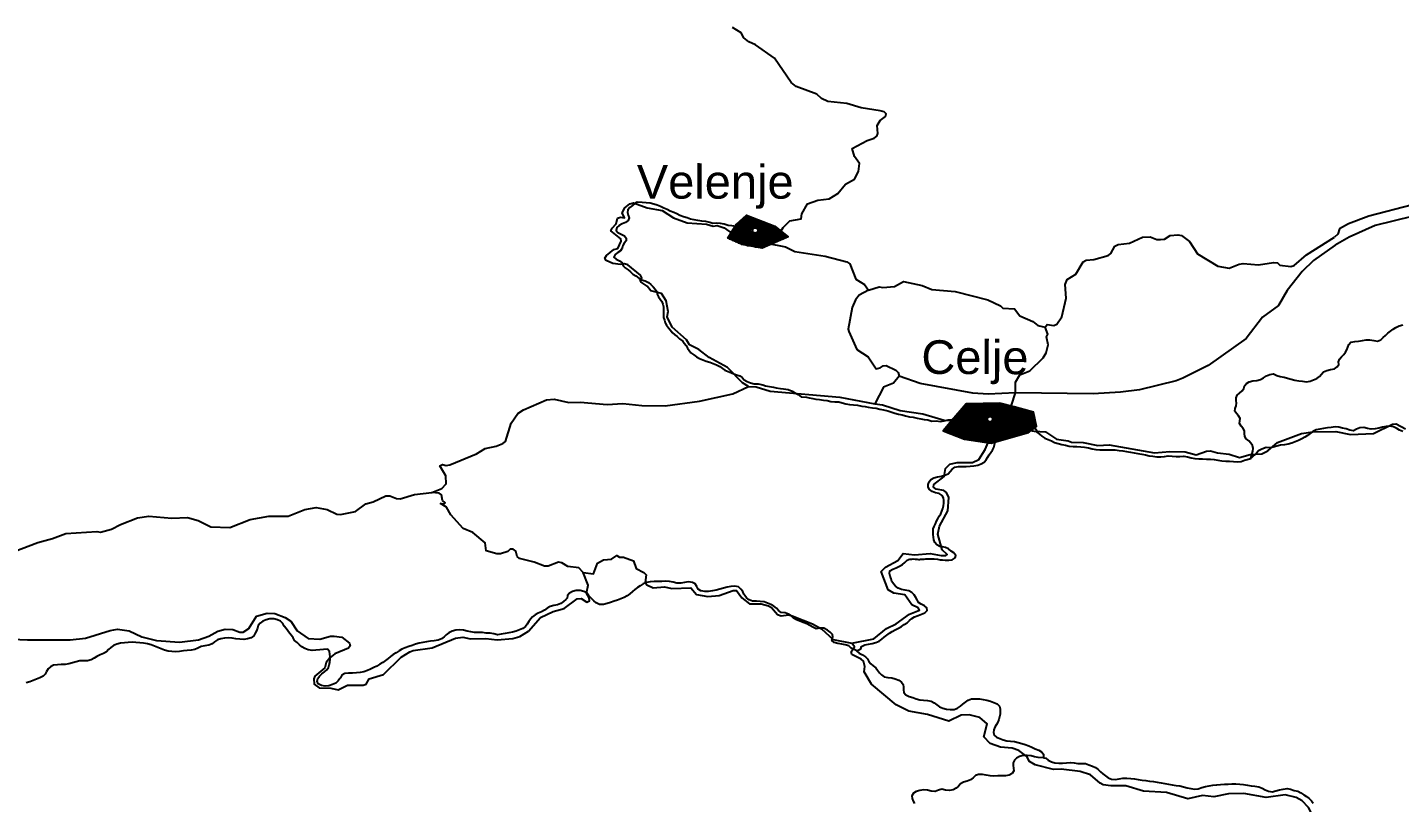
# Model space of a CAD drawing. Header units: metres. Extents: x 13.21 to 19.52, y 42.14 to 46.62.
# Drawn here: x 14.622 to 15.538, y 45.984 to 46.501 of the extents above; entities that cross this region are included whole.
import ezdxf

# ---------------------------------------------------------------- set-up
doc = ezdxf.new("R2010")
doc.units = ezdxf.units.M
doc.header["$MEASUREMENT"] = 0
for name, color, linetype in [('CESTE', 5, 'Continuous'), ('grad_ino', 252, 'Continuous'), ('naziv_ino', 252, 'Continuous'), ('PRUGE', 7, 'Continuous')]:
    doc.layers.add(name, color=color, linetype=linetype)
doc.styles.get("Standard").update_dxf_attribs({"font": 'arial.ttf'})

# ---------------------------------------------------------------- blocks, each defined once
blk = doc.blocks.new('*X63')
at = {"color": 0}
for p, q in [((15.09756, 46.37185), (15.1123, 46.37184)), ((15.09855, 46.37275), (15.10999, 46.37274)), ((15.09954, 46.37365), (15.10768, 46.37364)), ((15.10053, 46.37455), (15.10536, 46.37454)), ((15.10152, 46.37545), (15.10305, 46.37545)), ((15.09104, 46.36286), (15.12807, 46.36282)), ((15.09159, 46.36376), (15.12693, 46.36373)), ((15.09215, 46.36466), (15.10565, 46.36465)), ((15.0927, 46.36556), (15.10521, 46.36555)), ((15.09326, 46.36646), (15.10548, 46.36645)), ((15.09381, 46.36736), (15.10692, 46.36735)), ((15.09437, 46.36826), (15.12122, 46.36823)), ((15.09492, 46.36916), (15.11923, 46.36913)), ((15.09559, 46.37006), (15.11692, 46.37003)), ((15.09658, 46.37095), (15.11461, 46.37094)), ((15.1087, 46.36734), (15.12236, 46.36733)), ((15.10996, 46.36464), (15.12578, 46.36463)), ((15.11014, 46.36644), (15.1235, 46.36643)), ((15.1104, 46.36554), (15.12464, 46.36553)), ((15.08993, 46.36106), (15.12864, 46.36102)), ((15.09048, 46.36016), (15.12659, 46.36013)), ((15.09049, 46.36196), (15.12922, 46.36192)), ((15.09244, 46.35926), (15.12453, 46.35923)), ((15.09441, 46.35836), (15.12248, 46.35833)), ((15.09638, 46.35746), (15.12042, 46.35744)), ((15.09835, 46.35656), (15.11837, 46.35654)), ((15.10233, 46.35565), (15.11632, 46.35564)), ((15.10754, 46.35475), (15.11426, 46.35474))]:
    blk.add_line(p, q, dxfattribs=at)
blk = doc.blocks.new('*X64')
at = {"color": 0}
for p, q in [((15.24344, 46.24387), (15.29375, 46.24375)), ((15.2442, 46.24477), (15.29284, 46.24466)), ((15.24497, 46.24567), (15.28944, 46.24556)), ((15.24573, 46.24657), (15.28603, 46.24647)), ((15.2465, 46.24747), (15.28262, 46.24738)), ((15.24726, 46.24836), (15.27921, 46.24829)), ((15.24803, 46.24926), (15.2758, 46.2492)), ((15.25609, 46.25014), (15.27238, 46.25011)), ((15.23578, 46.23489), (15.29561, 46.23475)), ((15.23654, 46.23579), (15.29542, 46.23565)), ((15.23731, 46.23669), (15.29524, 46.23655)), ((15.23808, 46.23759), (15.29505, 46.23745)), ((15.23884, 46.23849), (15.26255, 46.23843)), ((15.23961, 46.23938), (15.26193, 46.23933)), ((15.24037, 46.24028), (15.26205, 46.24023)), ((15.24114, 46.24118), (15.26306, 46.24113)), ((15.2419, 46.24208), (15.29413, 46.24195)), ((15.24267, 46.24298), (15.29394, 46.24285)), ((15.26593, 46.24112), (15.29431, 46.24105)), ((15.26641, 46.23842), (15.29487, 46.23835)), ((15.26694, 46.24022), (15.2945, 46.24015)), ((15.26704, 46.23932), (15.29468, 46.23925)), ((15.23348, 46.2322), (15.29205, 46.23206)), ((15.23424, 46.2331), (15.29326, 46.23296)), ((15.23501, 46.234), (15.29447, 46.23386)), ((15.23509, 46.2313), (15.29083, 46.23117)), ((15.23739, 46.23039), (15.28873, 46.23027)), ((15.23969, 46.22949), (15.2856, 46.22938)), ((15.24199, 46.22858), (15.28247, 46.22849)), ((15.2443, 46.22768), (15.27933, 46.2276)), ((15.2466, 46.22677), (15.2762, 46.2267)), ((15.2511, 46.22586), (15.27307, 46.22581)), ((15.2569, 46.22495), (15.26994, 46.22492)), ((15.2627, 46.22404), (15.26681, 46.22403))]:
    blk.add_line(p, q, dxfattribs=at)

msp = doc.modelspace()

# ---------------------------------------------------------------- linework, layer by layer
at = {"layer": 'CESTE'}
for points in [[(15.1115, 46.35934), (15.12348, 46.36275), (15.12639, 46.36765), (15.13087, 46.37208), (15.13843, 46.3735), (15.13897, 46.37676), (15.14262, 46.38353), (15.14952, 46.38588), (15.15708, 46.3868), (15.16299, 46.39032), (15.16803, 46.39656), (15.17399, 46.39994), (15.17678, 46.40497), (15.17753, 46.41034), (15.17405, 46.4151), (15.1725, 46.42036), (15.18258, 46.42571), (15.18729, 46.42724), (15.18888, 46.42867), (15.18965, 46.43037), (15.18919, 46.43574), (15.19129, 46.43902), (15.19488, 46.44169), (15.19524, 46.44346), (15.19384, 46.44484), (15.1913, 46.44553), (15.17861, 46.44756), (15.16903, 46.45038), (15.15623, 46.45172), (15.15207, 46.45386), (15.1489, 46.4567), (15.13523, 46.46173), (15.13182, 46.46441), (15.12071, 46.48063), (15.10802, 46.48959), (15.10367, 46.49152), (15.10021, 46.49425), (15.09838, 46.49757), (15.09258, 46.50119)], [(15.6559, 46.49955), (15.6515, 46.49308), (15.65227, 46.4841), (15.65487, 46.4753), (15.65297, 46.46826), (15.64711, 46.46024), (15.6396, 46.4529), (15.63294, 46.44312), (15.63314, 46.43962), (15.62913, 46.43501), (15.62401, 46.43095), (15.61621, 46.43057), (15.60723, 46.42705), (15.60422, 46.42413), (15.59404, 46.40763), (15.58851, 46.40382), (15.57791, 46.39863), (15.56419, 46.39044), (15.54653, 46.38286), (15.51733, 46.37529), (15.50378, 46.36999), (15.49774, 46.36665), (15.49665, 46.36319), (15.49444, 46.36114)], [(15.66113, 46.46719), (15.65478, 46.45933), (15.6432, 46.44127), (15.63726, 46.4354), (15.61823, 46.41186), (15.60661, 46.40217), (15.5893, 46.39127), (15.57215, 46.38314), (15.54608, 46.37501), (15.52162, 46.36895), (15.50415, 46.36115), (15.49484, 46.35589)], [(15.10324, 46.26139), (15.09945, 46.26384), (15.08933, 46.27418), (15.07712, 46.28086), (15.07016, 46.28618), (15.06393, 46.28936), (15.06198, 46.29264), (15.0524, 46.30115), (15.04914, 46.30796), (15.04965, 46.31149), (15.04849, 46.31866), (15.04532, 46.32356), (15.03825, 46.32547), (15.03562, 46.32856), (15.03165, 46.33106), (15.03104, 46.33241), (15.03218, 46.33413), (15.0313, 46.33583), (15.02278, 46.34261), (15.02048, 46.34334), (15.01789, 46.34297), (15.01281, 46.34357), (15.00835, 46.34555), (15.00755, 46.34709), (15.0085, 46.34887), (15.01347, 46.35302), (15.01607, 46.35362), (15.01831, 46.35844), (15.01819, 46.36002), (15.01144, 46.36544), (15.01227, 46.36721), (15.01512, 46.37016), (15.01595, 46.37379), (15.01785, 46.37464), (15.02048, 46.37403), (15.01912, 46.37739), (15.02072, 46.38074), (15.02408, 46.3835), (15.02663, 46.38408), (15.03567, 46.38074), (15.04576, 46.37906), (15.05338, 46.37415), (15.06252, 46.37071), (15.07541, 46.36983), (15.07985, 46.36849), (15.08238, 46.36908), (15.08701, 46.36746), (15.09244, 46.3636), (15.0969, 46.36174), (15.10409, 46.3596), (15.1115, 46.35934)], [(15.30125, 46.30115), (15.30257, 46.30289), (15.30703, 46.30214), (15.3092, 46.3032), (15.31242, 46.3081), (15.3154, 46.32052), (15.31478, 46.32949), (15.31596, 46.33286), (15.3217, 46.33646), (15.32676, 46.34482), (15.32864, 46.34583), (15.33386, 46.34617), (15.34337, 46.34888), (15.34517, 46.35019), (15.3478, 46.3552), (15.34999, 46.35625), (15.35762, 46.35727), (15.36625, 46.36126), (15.37137, 46.36142), (15.37576, 46.35962), (15.3784, 46.35957), (15.38103, 46.35984), (15.38473, 46.36224), (15.38985, 46.3628), (15.39232, 46.36222), (15.39757, 46.35821), (15.40298, 46.35014), (15.41667, 46.34187), (15.4241, 46.3405), (15.43089, 46.34322), (15.43348, 46.34357), (15.44372, 46.34275), (15.45379, 46.34438), (15.45634, 46.34403), (15.45786, 46.34249), (15.46539, 46.34161), (15.4676, 46.3422), (15.47569, 46.34933), (15.49444, 46.36114)], [(15.1115, 46.35934), (15.11557, 46.35721), (15.12813, 46.35483), (15.13427, 46.35152), (15.15454, 46.34859), (15.16904, 46.34462), (15.17108, 46.34344), (15.17508, 46.33314), (15.18086, 46.32956), (15.18346, 46.3257)], [(15.49484, 46.35589), (15.48034, 46.34558), (15.47284, 46.33823), (15.46283, 46.32563), (15.45704, 46.31561), (15.44637, 46.30777), (15.43537, 46.2935), (15.41012, 46.27549), (15.39318, 46.26717), (15.38872, 46.26535), (15.36434, 46.25921), (15.35157, 46.25761), (15.33347, 46.25659), (15.28153, 46.25719)], [(15.18346, 46.3257), (15.17725, 46.32245), (15.17479, 46.31932), (15.17258, 46.31416), (15.16983, 46.29987), (15.17029, 46.29813), (15.17565, 46.28612), (15.18313, 46.28122), (15.18859, 46.2733), (15.19123, 46.27394), (15.19313, 46.27534), (15.1952, 46.27555), (15.20177, 46.27232), (15.20326, 46.27095), (15.20394, 46.26832)], [(15.18346, 46.3257), (15.19049, 46.32797), (15.19306, 46.32755), (15.20067, 46.32836), (15.20686, 46.33162), (15.21916, 46.32903), (15.22578, 46.32628), (15.2412, 46.32491), (15.263, 46.31929), (15.27157, 46.31534), (15.27309, 46.31385), (15.28078, 46.31343), (15.28439, 46.30869), (15.29316, 46.30478), (15.29642, 46.30213), (15.30125, 46.30115)], [(15.28153, 46.25719), (15.28154, 46.26429), (15.28442, 46.26933), (15.29109, 46.27191), (15.29989, 46.28071), (15.30194, 46.284), (15.30337, 46.2893), (15.30227, 46.29463), (15.30315, 46.29637), (15.30125, 46.30115)], [(15.20394, 46.26832), (15.20021, 46.26365), (15.19345, 46.26112), (15.18759, 46.24993)], [(15.28153, 46.25719), (15.2634, 46.25632), (15.2531, 46.25712), (15.21796, 46.26348), (15.20394, 46.26832)], [(14.89208, 46.19077), (14.89876, 46.19347), (14.90151, 46.19649), (14.90127, 46.20182), (14.8974, 46.20848), (14.89913, 46.20953), (14.90162, 46.20869), (14.90396, 46.20914), (14.92176, 46.21645), (14.92755, 46.22006), (14.93498, 46.22161), (14.93942, 46.22349), (14.94123, 46.22477), (14.94485, 46.23708), (14.94939, 46.24349), (14.95316, 46.24597), (14.96861, 46.25261), (14.97359, 46.25313), (14.98334, 46.25076), (14.99106, 46.25104), (15.00909, 46.24949), (15.01942, 46.25019), (15.0322, 46.24875), (15.04775, 46.24851), (15.07058, 46.2517), (15.09279, 46.25652), (15.10324, 46.26139)], [(15.10324, 46.26139), (15.10841, 46.26123), (15.11788, 46.25829), (15.1642, 46.25436), (15.18759, 46.24993)], [(15.26632, 46.23154), (15.2674, 46.23506), (15.27179, 46.23946), (15.27897, 46.24904), (15.28153, 46.25719)], [(15.18759, 46.24993), (15.19266, 46.24916), (15.20447, 46.24555), (15.21969, 46.24336), (15.23394, 46.23897), (15.24167, 46.23847), (15.25414, 46.23624), (15.26632, 46.23154)], [(15.49534, 46.23157), (15.50509, 46.22942), (15.52049, 46.23008), (15.53321, 46.23632), (15.53557, 46.23663), (15.54184, 46.23332)], [(15.17228, 46.09008), (15.18705, 46.09312), (15.19549, 46.09991), (15.2018, 46.10301), (15.21079, 46.10949), (15.21757, 46.1123), (15.21664, 46.11375), (15.21227, 46.11582), (15.20774, 46.12232), (15.20028, 46.12353), (15.19646, 46.12583), (15.19196, 46.13802), (15.19478, 46.14089), (15.20293, 46.14528), (15.20654, 46.14996), (15.21421, 46.1491), (15.2245, 46.15007), (15.23202, 46.14875), (15.23494, 46.14875), (15.236, 46.14944), (15.23261, 46.15238), (15.22976, 46.16296), (15.23092, 46.16828), (15.23631, 46.1784), (15.23711, 46.18734), (15.23543, 46.19075), (15.23368, 46.19208), (15.22866, 46.19302), (15.22687, 46.19426), (15.22711, 46.19609), (15.23385, 46.20152), (15.23485, 46.20681), (15.23766, 46.20973), (15.24256, 46.2108), (15.25294, 46.21079), (15.25707, 46.21285), (15.26136, 46.21943), (15.26632, 46.23154)], [(15.26632, 46.23154), (15.27368, 46.23329), (15.28142, 46.23379), (15.29399, 46.23159), (15.30159, 46.23125), (15.30897, 46.22625), (15.31665, 46.22528), (15.31888, 46.2243), (15.32661, 46.22413), (15.33654, 46.22204), (15.34414, 46.22245), (15.37433, 46.21718), (15.38451, 46.21811), (15.39481, 46.21785), (15.40202, 46.21593), (15.40897, 46.21835), (15.41158, 46.21849), (15.41637, 46.21722), (15.42404, 46.21644), (15.43101, 46.21408), (15.43811, 46.21614), (15.44585, 46.2165), (15.45002, 46.21864), (15.45646, 46.22419), (15.47241, 46.23018), (15.48002, 46.23123), (15.49534, 46.23157)], [(14.61324, 46.15135), (14.62911, 46.15742), (14.63875, 46.16001), (14.64785, 46.16346), (14.66836, 46.16478), (14.6709, 46.16429), (14.67813, 46.16616), (14.6843, 46.16941), (14.69558, 46.17378), (14.70315, 46.175), (14.71853, 46.17368), (14.72889, 46.17401), (14.73611, 46.17209), (14.74447, 46.1678), (14.75715, 46.16742), (14.77066, 46.17266), (14.78315, 46.17503), (14.7961, 46.17503), (14.80719, 46.1795), (14.81472, 46.18077), (14.82226, 46.1794), (14.82852, 46.17635), (14.83115, 46.17612), (14.84109, 46.17807), (14.84799, 46.18322), (14.85288, 46.18447), (14.86128, 46.18857), (14.86392, 46.18851), (14.86845, 46.18672), (14.87095, 46.1866), (14.88045, 46.18931), (14.89208, 46.19077)], [(14.99303, 46.13744), (14.99016, 46.14038), (14.98282, 46.14133), (14.97887, 46.14384), (14.97649, 46.14421), (14.96966, 46.14165), (14.96715, 46.1416), (14.96041, 46.14433), (14.95058, 46.14669), (14.94899, 46.14798), (14.94811, 46.15161), (14.94632, 46.15302), (14.94425, 46.15295), (14.94262, 46.15134), (14.93793, 46.14986), (14.93533, 46.14973), (14.92818, 46.1518), (14.92764, 46.15718), (14.91945, 46.1641), (14.91298, 46.16669), (14.90473, 46.17586), (14.90171, 46.18084), (14.89775, 46.18329), (14.90022, 46.18316), (14.90097, 46.1838), (14.89923, 46.1855), (14.89852, 46.18915), (14.89691, 46.19032), (14.89208, 46.19077)], [(14.99303, 46.13744), (15, 46.1365), (15.0026, 46.14364), (15.00666, 46.14577), (15.01188, 46.14634), (15.01544, 46.14875), (15.01729, 46.14754), (15.01983, 46.14765), (15.02661, 46.14515), (15.02829, 46.13992), (15.03348, 46.13742)], [(14.58606, 46.09394), (14.62218, 46.09228), (14.65061, 46.0923), (14.66077, 46.09359), (14.67729, 46.09871), (14.68234, 46.09945), (14.68993, 46.09842), (14.6985, 46.09445), (14.70816, 46.09189), (14.72358, 46.09074), (14.73624, 46.09232), (14.74316, 46.09479), (14.74921, 46.09809), (14.75406, 46.09941), (14.75918, 46.09928), (14.7638, 46.09748), (14.76618, 46.0974), (14.76986, 46.10001), (14.77505, 46.10822), (14.78217, 46.11027), (14.78729, 46.11005), (14.79404, 46.10739), (14.79781, 46.10491), (14.80221, 46.09845), (14.8095, 46.09332), (14.81717, 46.09278), (14.82428, 46.09494), (14.82682, 46.0949), (14.83192, 46.09416), (14.83709, 46.09015), (14.83745, 46.0883), (14.83632, 46.0868), (14.82737, 46.0831), (14.82403, 46.08034), (14.82156, 46.07719), (14.82064, 46.0737), (14.81398, 46.06816), (14.81317, 46.06645), (14.81356, 46.06287), (14.81692, 46.06025), (14.82452, 46.06011), (14.8295, 46.0591), (14.83576, 46.06218), (14.84617, 46.06219), (14.84808, 46.0629), (14.85029, 46.06625), (14.85967, 46.06919), (14.87159, 46.08086), (14.87734, 46.08447), (14.87962, 46.08535), (14.89222, 46.08712), (14.90777, 46.09359), (14.9128, 46.09409), (14.91772, 46.09315), (14.92808, 46.09337), (14.93569, 46.09233), (14.94596, 46.09326), (14.95076, 46.09457), (14.95646, 46.0982), (14.96456, 46.10733), (14.97303, 46.1114), (14.9803, 46.11331), (14.98905, 46.11985), (14.99158, 46.12006), (14.99543, 46.11762), (14.99714, 46.11841), (14.99711, 46.12036), (14.99525, 46.12352), (14.99644, 46.12881), (14.99303, 46.13744)], [(15.03348, 46.13742), (15.035, 46.13589), (15.03449, 46.13067), (15.03545, 46.12901), (15.03969, 46.12702), (15.04734, 46.12783), (15.0521, 46.12657), (15.06496, 46.12712), (15.06869, 46.12271), (15.0761, 46.12133), (15.08381, 46.12198), (15.09304, 46.12533), (15.09531, 46.12522), (15.09886, 46.12032), (15.10393, 46.11632), (15.11175, 46.11638), (15.11659, 46.11502), (15.11862, 46.11396), (15.12277, 46.10939), (15.12508, 46.10851), (15.13008, 46.10908), (15.13259, 46.10852), (15.14601, 46.10316), (15.15205, 46.09975), (15.15987, 46.09263), (15.17228, 46.09008)], [(15.34517, 45.99503), (15.34011, 45.9956), (15.33796, 45.99662), (15.33161, 46.00233), (15.32463, 46.00449), (15.31199, 46.00612), (15.30692, 46.00589), (15.29476, 46.00884), (15.29084, 46.01113), (15.28913, 46.01453), (15.28385, 46.01846), (15.2792, 46.01999), (15.27155, 46.02075), (15.26468, 46.02323), (15.26029, 46.02764), (15.26272, 46.03632), (15.2578, 46.04049), (15.25055, 46.04237), (15.24536, 46.04206), (15.23694, 46.03817), (15.22274, 46.04252), (15.21035, 46.04488), (15.20195, 46.04902), (15.18547, 46.06278), (15.18045, 46.07105), (15.18108, 46.07458), (15.17998, 46.07807), (15.17857, 46.07957), (15.1722, 46.08261), (15.17191, 46.08443), (15.17401, 46.08764), (15.17228, 46.09008)], [(15.4672, 45.91449), (15.47532, 45.92572), (15.47723, 45.93093), (15.48308, 45.93684), (15.48294, 45.9421), (15.48549, 45.95089), (15.48344, 45.96159), (15.48409, 45.96691), (15.47716, 45.98044), (15.47295, 45.98498), (15.46875, 45.98707), (15.46144, 45.98887), (15.44891, 45.98714), (15.43398, 45.98975), (15.42376, 45.98955), (15.4139, 45.98751), (15.40627, 45.98841), (15.3965, 45.98617), (15.38238, 45.99048), (15.36695, 45.99142), (15.3551, 45.99484), (15.34517, 45.99503)]]:
    msp.add_lwpolyline(points, dxfattribs=at)
at = {"layer": 'grad_ino'}
for points in [[(15.12654, 46.36403), (15.12975, 46.36151), (15.11236, 46.35391), (15.0991, 46.35621), (15.08962, 46.36055), (15.09242, 46.3651), (15.09534, 46.36983), (15.10198, 46.37587), (15.1209, 46.36848)], [(15.23773, 46.23719), (15.2333, 46.232), (15.24745, 46.22644), (15.26537, 46.22362), (15.29019, 46.23069), (15.29562, 46.2347), (15.29361, 46.24445), (15.28061, 46.24792), (15.27098, 46.25048), (15.24864, 46.24998)]]:
    msp.add_lwpolyline(points, close=True, dxfattribs=at)
for centre in [(15.10781, 46.36565), (15.26449, 46.23963)]:
    msp.add_circle(centre, 0.0018, dxfattribs=at)
at = {"layer": 'PRUGE'}
for points in [[(15.10173, 46.3657), (15.09952, 46.36666), (15.09723, 46.36751), (15.09483, 46.3682), (15.09232, 46.36867), (15.08977, 46.36903), (15.08721, 46.36987), (15.08469, 46.37034), (15.08232, 46.37062), (15.08232, 46.37062), (15.07965, 46.37033), (15.07759, 46.37108), (15.07478, 46.37166), (15.07217, 46.37182), (15.06964, 46.37227), (15.06713, 46.37273), (15.06465, 46.37327), (15.06231, 46.37407), (15.05996, 46.37484), (15.0576, 46.37558), (15.05554, 46.37669), (15.05341, 46.37771), (15.05114, 46.3786), (15.04896, 46.37957), (15.04681, 46.3806), (15.04469, 46.38164), (15.04243, 46.38253), (15.04007, 46.38331), (15.03762, 46.3839), (15.03504, 46.38416), (15.03243, 46.38435), (15.02902, 46.38466), (15.02902, 46.38466), (15.0286, 46.38425), (15.02748, 46.38361), (15.02584, 46.38238), (15.02425, 46.38104), (15.02285, 46.37943), (15.02266, 46.37764), (15.02301, 46.37584), (15.0237, 46.37405), (15.02309, 46.37241), (15.02133, 46.37102), (15.01907, 46.37011), (15.01697, 46.36901), (15.01543, 46.36759), (15.015, 46.36574), (15.01617, 46.36428), (15.0183, 46.36311), (15.02051, 46.36208), (15.02179, 46.36056), (15.0218, 46.35878), (15.02032, 46.35726), (15.01957, 46.35556), (15.01909, 46.35379), (15.01794, 46.35217), (15.01619, 46.35084), (15.01444, 46.34951), (15.0135, 46.34776), (15.01504, 46.34652), (15.01716, 46.34534), (15.01906, 46.34399), (15.01978, 46.34209), (15.02113, 46.34074), (15.02301, 46.33948), (15.0245, 46.33795), (15.02612, 46.33651), (15.02826, 46.33535), (15.03014, 46.33383), (15.03201, 46.33276), (15.0344, 46.33206), (15.0366, 46.33091), (15.03812, 46.32951), (15.03979, 46.32812), (15.04111, 46.32657), (15.04216, 46.32493), (15.04245, 46.32303), (15.04328, 46.32129), (15.04448, 46.31983), (15.0455, 46.31822), (15.04613, 46.31648), (15.04656, 46.31473), (15.04661, 46.31284), (15.04666, 46.31095), (15.04651, 46.30934), (15.04656, 46.30758), (15.04719, 46.30584), (15.04781, 46.30409), (15.04864, 46.30235), (15.04985, 46.30062), (15.05126, 46.29901), (15.05247, 46.29754), (15.05407, 46.29595), (15.05565, 46.29489), (15.05724, 46.29342), (15.05942, 46.29184), (15.06044, 46.29036), (15.06183, 46.28885), (15.06265, 46.28714), (15.06365, 46.28548), (15.06495, 46.28392), (15.06675, 46.28263), (15.06866, 46.2814), (15.07066, 46.28024), (15.07286, 46.27929), (15.07515, 46.27844), (15.07749, 46.27765), (15.07985, 46.27691), (15.08208, 46.27599), (15.0842, 46.27495), (15.08597, 46.27342), (15.08755, 46.27249), (15.08971, 46.27158), (15.09207, 46.27053), (15.09457, 46.26957), (15.09757, 46.26857), (15.09915, 46.26751), (15.10049, 46.26605), (15.10237, 46.26483), (15.10464, 46.26394), (15.1071, 46.26338), (15.10979, 46.26323), (15.1129, 46.26254), (15.11478, 46.26185), (15.11726, 46.2616), (15.11996, 46.26105), (15.12183, 46.26051), (15.12473, 46.26011), (15.1268, 46.25985), (15.12971, 46.25959), (15.13242, 46.25847), (15.13424, 46.25737), (15.1364, 46.25609), (15.1385, 46.25469), (15.14202, 46.2543), (15.14388, 46.25388), (15.14617, 46.25349), (15.14824, 46.25308), (15.15073, 46.25282), (15.15342, 46.25242), (15.15591, 46.25216), (15.1584, 46.25147), (15.16088, 46.25136), (15.16357, 46.25124), (15.16586, 46.25055), (15.16835, 46.25001), (15.17084, 46.24947), (15.17333, 46.24921), (15.17601, 46.24895), (15.17892, 46.24841), (15.1812, 46.24814), (15.18327, 46.24775), (15.18617, 46.24734), (15.18845, 46.24694), (15.19094, 46.2464), (15.19344, 46.24585), (15.19634, 46.24516), (15.19905, 46.24434), (15.20092, 46.24364), (15.20341, 46.2431), (15.2059, 46.24256), (15.20818, 46.242), (15.21089, 46.24131), (15.21316, 46.24105), (15.21586, 46.24036), (15.21835, 46.23982), (15.22063, 46.23956), (15.22312, 46.23915), (15.22561, 46.23846), (15.2285, 46.23849), (15.23139, 46.23824), (15.23387, 46.23856), (15.23654, 46.23927), (15.23914, 46.23943), (15.24127, 46.23978), (15.24127, 46.23978), (15.24375, 46.23966), (15.24644, 46.23926), (15.24913, 46.23886), (15.25162, 46.23874), (15.25458, 46.23856), (15.25717, 46.23845), (15.25975, 46.23826), (15.26236, 46.23826), (15.265, 46.23787), (15.26689, 46.23682), (15.26981, 46.23447)], [(15.43863, 46.21351), (15.43941, 46.21668), (15.43996, 46.21843), (15.4401, 46.22022), (15.43967, 46.22201), (15.43867, 46.22365), (15.43721, 46.22516), (15.43557, 46.22659), (15.43462, 46.22821), (15.43445, 46.23003), (15.4344, 46.23185), (15.4335, 46.23349), (15.43213, 46.23504), (15.43113, 46.23672), (15.43127, 46.23849), (15.43149, 46.24024), (15.43034, 46.24188), (15.42896, 46.24343), (15.42794, 46.24504), (15.42821, 46.24686), (15.42872, 46.24862), (15.429, 46.2504), (15.42886, 46.2522), (15.4288, 46.25403), (15.42953, 46.25569), (15.43113, 46.25715), (15.43282, 46.25854), (15.43395, 46.26011), (15.43444, 46.26189), (15.43569, 46.2635), (15.43758, 46.26468), (15.44003, 46.26536), (15.44262, 46.26561), (15.44501, 46.26621), (15.44711, 46.2673), (15.44903, 46.26853), (15.45124, 46.26949), (15.45376, 46.26987), (15.45376, 46.26987), (15.4559, 46.26889), (15.45823, 46.2681), (15.46078, 46.26769), (15.46316, 46.26698), (15.46558, 46.2663), (15.46804, 46.26575), (15.47058, 46.26539), (15.47312, 46.26495), (15.47563, 46.26454), (15.47812, 46.26504), (15.48045, 46.26586), (15.48258, 46.2669), (15.48439, 46.2682), (15.48584, 46.2697), (15.48717, 46.27122), (15.48938, 46.27216), (15.49184, 46.27282), (15.49434, 46.27338), (15.49625, 46.27453), (15.49727, 46.27621), (15.49706, 46.27803), (15.49772, 46.27973), (15.49903, 46.2813), (15.50055, 46.28277), (15.50173, 46.28436), (15.50263, 46.28606), (15.50323, 46.28781), (15.50402, 46.28958), (15.50538, 46.29101), (15.50792, 46.29149), (15.51051, 46.2918), (15.51306, 46.29213), (15.51552, 46.29276), (15.51552, 46.29276), (15.51804, 46.29271), (15.52062, 46.29226), (15.52321, 46.29183), (15.52532, 46.29266), (15.52701, 46.29411), (15.52839, 46.29565), (15.53003, 46.29703), (15.53177, 46.29837), (15.53353, 46.2997), (15.53545, 46.30092), (15.53759, 46.30192), (15.53997, 46.30265)], [(15.17572, 46.08501), (15.1782, 46.08629), (15.17872, 46.08801), (15.18088, 46.08898), (15.18339, 46.08949), (15.18586, 46.09), (15.18834, 46.09056), (15.19061, 46.0914), (15.19231, 46.09273), (15.19384, 46.09418), (15.19572, 46.09542), (15.19741, 46.09679), (15.19918, 46.09806), (15.20133, 46.09908), (15.20338, 46.10017), (15.20535, 46.10133), (15.20726, 46.10255), (15.20915, 46.10379), (15.21075, 46.10519), (15.21224, 46.10665), (15.21421, 46.10781), (15.21647, 46.1087), (15.21879, 46.10949), (15.221, 46.11047), (15.22248, 46.1119), (15.22241, 46.11366), (15.22078, 46.11507), (15.21868, 46.11615), (15.21687, 46.11741), (15.2158, 46.11905), (15.21492, 46.12075), (15.21381, 46.12238), (15.2124, 46.12389), (15.21041, 46.125), (15.20796, 46.12558), (15.20542, 46.12601), (15.20321, 46.12688), (15.20148, 46.12824), (15.20005, 46.12974), (15.19911, 46.1314), (15.19853, 46.13317), (15.19799, 46.13493), (15.19741, 46.13671), (15.19769, 46.13837), (15.19967, 46.13958), (15.20187, 46.14054), (15.20403, 46.14152), (15.20602, 46.14267), (15.20777, 46.144), (15.20923, 46.14551), (15.20986, 46.14589), (15.21022, 46.14602), (15.21094, 46.14617), (15.21124, 46.14624), (15.21235, 46.14632), (15.21316, 46.1464), (15.21316, 46.1464), (15.21449, 46.14628), (15.2149, 46.14628), (15.21581, 46.14615), (15.21673, 46.14609), (15.21744, 46.14609), (15.21805, 46.14617), (15.21805, 46.14617), (15.21886, 46.14619), (15.22058, 46.14634), (15.22169, 46.14649), (15.22169, 46.14649), (15.22281, 46.14651), (15.22434, 46.14645), (15.22566, 46.14646), (15.22719, 46.14641), (15.22943, 46.14622), (15.23136, 46.14589), (15.23289, 46.14576), (15.23452, 46.14564), (15.23676, 46.14552), (15.23694, 46.14557), (15.2393, 46.1458), (15.2412, 46.14703), (15.2416, 46.14878), (15.24047, 46.15037), (15.23861, 46.15164), (15.23692, 46.15304), (15.23484, 46.15393), (15.23278, 46.1544), (15.23096, 46.15473), (15.229, 46.15585), (15.22779, 46.15746), (15.22713, 46.15919), (15.22685, 46.16098), (15.22669, 46.16278), (15.22653, 46.16457), (15.22657, 46.16638), (15.2272, 46.16811), (15.22814, 46.16978), (15.22882, 46.17152), (15.22961, 46.17323), (15.23062, 46.17489), (15.23161, 46.17655), (15.23239, 46.17827), (15.23296, 46.18002), (15.23348, 46.18179), (15.23376, 46.18357), (15.23376, 46.18537), (15.23351, 46.18717), (15.23257, 46.18884), (15.23064, 46.18999), (15.22809, 46.19046), (15.22589, 46.1913), (15.22423, 46.19268), (15.22332, 46.19437), (15.22323, 46.19615), (15.22394, 46.19788), (15.22509, 46.19949), (15.22708, 46.20062), (15.22956, 46.20117), (15.23207, 46.20164), (15.23448, 46.20229), (15.2367, 46.20322), (15.23801, 46.20475), (15.23919, 46.20635), (15.24105, 46.20759), (15.24346, 46.20811), (15.24346, 46.20811), (15.24606, 46.20806), (15.24864, 46.20819), (15.25123, 46.20825), (15.2538, 46.20848), (15.2563, 46.20896), (15.2586, 46.2098), (15.26054, 46.21099), (15.26187, 46.21253), (15.26292, 46.21417), (15.26389, 46.21584), (15.26512, 46.21743), (15.26618, 46.21907), (15.26698, 46.22078), (15.26752, 46.22254), (15.26786, 46.22432), (15.26812, 46.22608), (15.26838, 46.22785), (15.26918, 46.22952), (15.26957, 46.23129), (15.26981, 46.23447)], [(15.26981, 46.23447), (15.27022, 46.23458), (15.27253, 46.23528), (15.27513, 46.23557), (15.27768, 46.23593), (15.28025, 46.23613), (15.28025, 46.23613), (15.28284, 46.23615), (15.28544, 46.23598), (15.28792, 46.23549), (15.29033, 46.23481), (15.29289, 46.23433), (15.29479, 46.23323), (15.29575, 46.23174), (15.29574, 46.23095), (15.29748, 46.22961), (15.29921, 46.22827), (15.30107, 46.22702), (15.30338, 46.22619), (15.3055, 46.22517), (15.30757, 46.2241), (15.30998, 46.22342), (15.31246, 46.22289), (15.31496, 46.22239), (15.3174, 46.22177), (15.31994, 46.22149), (15.32254, 46.22144), (15.32513, 46.22132), (15.32768, 46.22099), (15.33018, 46.2205), (15.33267, 46.22), (15.33518, 46.21952), (15.33771, 46.21915), (15.3403, 46.21915), (15.3429, 46.21923), (15.3429, 46.21923), (15.34549, 46.21928), (15.34808, 46.21914), (15.35064, 46.21885), (15.35318, 46.21846), (15.35569, 46.21803), (15.35823, 46.21765), (15.36076, 46.21725), (15.36326, 46.21675), (15.36576, 46.21628), (15.36826, 46.21583), (15.37076, 46.21531), (15.37328, 46.21489), (15.37584, 46.21461), (15.37844, 46.2145), (15.38097, 46.21486), (15.38347, 46.21527), (15.38347, 46.21527), (15.38605, 46.21507), (15.38865, 46.21488), (15.39124, 46.21479), (15.39384, 46.21497), (15.39384, 46.21497), (15.39632, 46.21457), (15.39875, 46.2139), (15.40124, 46.21339), (15.4038, 46.21318), (15.4064, 46.21312), (15.40899, 46.21301), (15.41158, 46.21293), (15.41416, 46.21274), (15.41667, 46.21227), (15.41921, 46.21191), (15.42179, 46.21171), (15.42439, 46.21174), (15.42695, 46.21146), (15.4295, 46.21121), (15.43212, 46.21143), (15.43436, 46.21227), (15.43863, 46.21351)], [(15.54007, 46.23142), (15.5378, 46.23224), (15.53599, 46.23354), (15.5339, 46.23456), (15.53141, 46.2351), (15.53141, 46.2351), (15.52888, 46.23477), (15.52637, 46.23428), (15.52396, 46.23362), (15.52147, 46.23313), (15.51886, 46.23301), (15.51636, 46.23344), (15.51393, 46.23405), (15.51393, 46.23405), (15.51131, 46.23387), (15.5091, 46.23292), (15.50714, 46.23182), (15.50474, 46.23246), (15.50228, 46.23313), (15.49982, 46.23372), (15.49739, 46.23441), (15.49486, 46.23448), (15.49486, 46.23448), (15.49228, 46.23414), (15.48972, 46.23382), (15.48717, 46.23349), (15.48464, 46.23309), (15.48214, 46.23255), (15.48006, 46.23153), (15.47826, 46.2302), (15.47646, 46.2289), (15.47455, 46.2277), (15.47252, 46.22658), (15.47039, 46.22555), (15.4682, 46.2246), (15.46591, 46.22374), (15.46352, 46.22303), (15.46101, 46.22258), (15.45847, 46.22224), (15.45602, 46.22164), (15.45354, 46.2211), (15.45105, 46.2206), (15.44885, 46.22076), (15.44885, 46.22076), (15.44588, 46.21961), (15.44374, 46.21865), (15.44229, 46.21689), (15.43863, 46.21351)], [(15.17572, 46.08501), (15.17182, 46.08693), (15.1702, 46.08832), (15.16793, 46.08906), (15.16554, 46.08954), (15.16292, 46.08989), (15.16052, 46.09058), (15.15905, 46.092), (15.15957, 46.09431), (15.15939, 46.09604), (15.15791, 46.09756), (15.15604, 46.09882), (15.15354, 46.10027), (15.15133, 46.10026), (15.15133, 46.10026), (15.14847, 46.09983), (15.14632, 46.10089), (15.1443, 46.10206), (15.14217, 46.10309), (15.13993, 46.10398), (15.13757, 46.10474), (15.13536, 46.10568), (15.13345, 46.10687), (15.13192, 46.10834), (15.13002, 46.10959), (15.12773, 46.11037), (15.12514, 46.11063), (15.12347, 46.11193), (15.12196, 46.11344), (15.12024, 46.11478), (15.11826, 46.11595), (15.11609, 46.11693), (15.11377, 46.11773), (15.11123, 46.11808), (15.10862, 46.11814), (15.10603, 46.11816), (15.10374, 46.11899), (15.10202, 46.12032), (15.10088, 46.12196), (15.10024, 46.12285), (15.09946, 46.12468), (15.09819, 46.12628), (15.09659, 46.12766), (15.09409, 46.12819), (15.09409, 46.12819), (15.09153, 46.12806), (15.08907, 46.12744), (15.08663, 46.12682), (15.08421, 46.12618), (15.08177, 46.12558), (15.07927, 46.1251), (15.07672, 46.12476), (15.07414, 46.12465), (15.07154, 46.12506), (15.06986, 46.12628), (15.06884, 46.128), (15.06782, 46.12972), (15.06586, 46.13075), (15.06325, 46.13106), (15.06325, 46.13106), (15.06071, 46.13067), (15.05814, 46.1303), (15.05559, 46.13025), (15.05317, 46.13091), (15.05067, 46.13142), (15.04811, 46.13162), (15.04811, 46.13162), (15.04554, 46.13135), (15.04296, 46.13127), (15.04036, 46.13128), (15.04036, 46.13128), (15.03776, 46.13121), (15.03535, 46.13062), (15.03313, 46.12967), (15.0311, 46.12854), (15.02921, 46.12732), (15.02745, 46.126), (15.02583, 46.1246), (15.0242, 46.12319), (15.02245, 46.12187), (15.02043, 46.12074), (15.01824, 46.11979), (15.01594, 46.11896), (15.0136, 46.11819), (15.01129, 46.11737), (15.00895, 46.1166), (15.00649, 46.11593), (15.00397, 46.11607), (15.00175, 46.117), (15.00013, 46.11843), (14.99865, 46.11992), (14.99717, 46.12139), (14.99676, 46.12173), (14.99548, 46.12366), (14.99337, 46.12471), (14.99094, 46.12532), (14.98831, 46.12536), (14.98831, 46.12536), (14.98594, 46.12469), (14.98398, 46.12351), (14.98249, 46.12202), (14.98222, 46.12029), (14.98142, 46.11936), (14.97998, 46.11787), (14.97819, 46.11655), (14.97587, 46.11584), (14.97335, 46.11533), (14.97094, 46.11466), (14.96896, 46.11353), (14.9671, 46.11227), (14.96516, 46.11108), (14.96297, 46.11011), (14.96088, 46.10906), (14.95916, 46.10771), (14.95787, 46.10615), (14.95678, 46.10452), (14.95572, 46.10288), (14.95449, 46.10126), (14.95283, 46.09994), (14.95052, 46.09908), (14.94825, 46.09821), (14.94589, 46.09748), (14.9434, 46.09698), (14.9409, 46.09653), (14.93836, 46.09613), (14.93581, 46.09582), (14.93335, 46.0963), (14.93086, 46.09679), (14.92827, 46.09692), (14.92572, 46.09724), (14.92315, 46.09739), (14.92315, 46.09739), (14.92056, 46.0973), (14.91803, 46.09767), (14.91555, 46.0982), (14.91309, 46.09876), (14.91051, 46.09907), (14.91051, 46.09907), (14.90799, 46.09888), (14.90563, 46.09809), (14.90345, 46.0971), (14.90166, 46.09583), (14.90028, 46.09429), (14.89844, 46.093), (14.89622, 46.09214), (14.89365, 46.0918), (14.89108, 46.09152), (14.88856, 46.09115), (14.8861, 46.0906), (14.88357, 46.09017), (14.88116, 46.08955), (14.87891, 46.08866), (14.87655, 46.0879), (14.87424, 46.0871), (14.87201, 46.08619), (14.87011, 46.08497), (14.86821, 46.08375), (14.86622, 46.0826), (14.86447, 46.08128), (14.86278, 46.07992), (14.86106, 46.07857), (14.85921, 46.07731), (14.85731, 46.07609), (14.85539, 46.07489), (14.85332, 46.07381), (14.85117, 46.0728), (14.84898, 46.07185), (14.84667, 46.07103), (14.84422, 46.07051), (14.84163, 46.07034), (14.83904, 46.07023), (14.83644, 46.07014), (14.83387, 46.06991), (14.8319, 46.06879), (14.83101, 46.06698), (14.83061, 46.06657), (14.8295, 46.06494), (14.82787, 46.06352), (14.8258, 46.06247), (14.82338, 46.06175), (14.82083, 46.0615), (14.8183, 46.06193), (14.81625, 46.06312), (14.81546, 46.06474), (14.81587, 46.06658), (14.81702, 46.06819), (14.81858, 46.06963), (14.82033, 46.07096), (14.82199, 46.07235), (14.82305, 46.07396), (14.82358, 46.07574), (14.82397, 46.07733), (14.82395, 46.07762), (14.82408, 46.07914), (14.8241, 46.08095), (14.82398, 46.08275), (14.82363, 46.08462), (14.82247, 46.08605), (14.81976, 46.08602), (14.81976, 46.08602), (14.81723, 46.08565), (14.81467, 46.08538), (14.81208, 46.08537), (14.80954, 46.08577), (14.80724, 46.08657), (14.80526, 46.08775), (14.80367, 46.08916), (14.80206, 46.09058), (14.80044, 46.09197), (14.79948, 46.09364), (14.79837, 46.09526), (14.79704, 46.09681), (14.79598, 46.09845), (14.79474, 46.10002), (14.79335, 46.10155), (14.79246, 46.10326), (14.79104, 46.10474), (14.78898, 46.10584), (14.78649, 46.10639), (14.78392, 46.10635), (14.78392, 46.10635), (14.78144, 46.10579), (14.77919, 46.10486), (14.7774, 46.10357), (14.77618, 46.10198), (14.77574, 46.1002), (14.77505, 46.09848), (14.77406, 46.09681), (14.77312, 46.09509), (14.7714, 46.09383), (14.76902, 46.09306), (14.76646, 46.09271), (14.76388, 46.09273), (14.76131, 46.093), (14.7588, 46.09347), (14.75624, 46.09368), (14.75624, 46.09368), (14.75366, 46.09358), (14.75112, 46.09315), (14.74889, 46.09228), (14.74696, 46.09106), (14.74534, 46.08962), (14.74314, 46.08883), (14.74056, 46.08843), (14.73805, 46.08795), (14.73595, 46.08692), (14.73384, 46.08593), (14.73129, 46.08557), (14.72872, 46.08532), (14.72617, 46.08501), (14.72369, 46.08449), (14.72113, 46.08443), (14.71853, 46.08459), (14.71594, 46.08475), (14.7136, 46.08546), (14.71136, 46.08639), (14.70911, 46.08727), (14.70689, 46.08821), (14.7046, 46.08904), (14.70215, 46.08961), (14.69965, 46.09009), (14.69712, 46.09044), (14.69455, 46.09067), (14.69195, 46.09074), (14.69195, 46.09074), (14.68938, 46.09063), (14.68682, 46.09034), (14.68424, 46.09008), (14.68179, 46.08956), (14.67959, 46.08859), (14.67776, 46.08734), (14.67623, 46.08587), (14.67492, 46.08431), (14.67284, 46.08328), (14.67058, 46.08238), (14.66848, 46.08134), (14.66664, 46.08005), (14.66462, 46.07896), (14.66218, 46.0783), (14.65962, 46.07832), (14.65704, 46.07826), (14.65704, 46.07826), (14.65457, 46.07771), (14.65224, 46.07694), (14.64985, 46.07626), (14.64732, 46.07588), (14.64473, 46.07586), (14.64213, 46.0758), (14.64213, 46.0758), (14.6396, 46.07541), (14.63746, 46.0744), (14.63592, 46.07299), (14.63496, 46.07129), (14.63404, 46.06958), (14.63254, 46.06818), (14.63042, 46.06711), (14.62823, 46.06614), (14.62599, 46.06525), (14.62372, 46.06439), (14.62139, 46.06361)], [(15.17572, 46.08501), (15.17571, 46.08473), (15.17728, 46.08344), (15.17948, 46.0824), (15.18137, 46.08115), (15.18265, 46.07963), (15.18366, 46.07795), (15.18496, 46.07639), (15.18664, 46.07503), (15.18833, 46.07367), (15.18949, 46.07206), (15.19068, 46.07046), (15.19209, 46.06895), (15.19392, 46.06763), (15.19631, 46.06718), (15.19892, 46.06699), (15.20133, 46.0663), (15.20362, 46.06543), (15.20547, 46.06422), (15.20651, 46.06254), (15.20671, 46.06076), (15.20671, 46.05895), (15.20702, 46.05715), (15.20845, 46.05569), (15.21054, 46.0546), (15.21292, 46.05386), (15.21525, 46.05307), (15.21765, 46.05242), (15.22018, 46.05202), (15.22279, 46.05191), (15.22523, 46.05149), (15.22733, 46.05039), (15.22904, 46.04904), (15.23085, 46.04777), (15.23304, 46.04679), (15.23546, 46.04617), (15.23804, 46.04589), (15.24062, 46.04598), (15.24292, 46.0468), (15.24479, 46.04804), (15.24639, 46.04946), (15.24812, 46.0508), (15.25005, 46.05203), (15.25225, 46.05293), (15.25483, 46.05307), (15.25483, 46.05307), (15.25742, 46.0529), (15.25995, 46.05252), (15.26249, 46.05211), (15.26484, 46.05141), (15.26706, 46.05046), (15.2694, 46.04959), (15.27077, 46.04818), (15.27126, 46.04636), (15.27134, 46.04457), (15.27121, 46.04276), (15.27089, 46.04098), (15.27041, 46.03921), (15.26966, 46.03748), (15.26875, 46.0358), (15.26777, 46.03414), (15.26711, 46.03239), (15.2669, 46.0306), (15.26722, 46.02876), (15.26875, 46.02744), (15.27104, 46.02648), (15.27328, 46.02557), (15.27574, 46.02507), (15.2783, 46.02476), (15.28084, 46.02442), (15.28329, 46.02385), (15.28567, 46.02314), (15.28806, 46.02244), (15.29033, 46.0216), (15.29254, 46.02065), (15.29469, 46.01967), (15.297, 46.01878), (15.29896, 46.01768), (15.30021, 46.01612), (15.30019, 46.01369)], [(15.30019, 46.01369), (15.29674, 46.01374), (15.2943, 46.01434), (15.29188, 46.01496), (15.28931, 46.01528), (15.28931, 46.01528), (15.28675, 46.01515), (15.2843, 46.01454), (15.2822, 46.01346), (15.28076, 46.01199), (15.28008, 46.01023), (15.28003, 46.00844), (15.28028, 46.00662), (15.28043, 46.00484), (15.27935, 46.00318), (15.2774, 46.00205), (15.27489, 46.0015), (15.27231, 46.00162), (15.26972, 46.00159), (15.26972, 46.00159), (15.26715, 46.00145), (15.26459, 46.0017), (15.26206, 46.00208), (15.25953, 46.00243), (15.25685, 46.00257), (15.25685, 46.00257), (15.25482, 46.00174), (15.25326, 46.00022), (15.25151, 45.99886), (15.24928, 45.99805), (15.24685, 45.99743), (15.24493, 45.99622), (15.24344, 45.99474), (15.24199, 45.99328), (15.23988, 45.99217), (15.23742, 45.99185), (15.23481, 45.99213), (15.23227, 45.99269), (15.23227, 45.99269), (15.23006, 45.992), (15.22788, 45.99112), (15.2253, 45.99146), (15.22279, 45.99202), (15.2203, 45.9923), (15.2203, 45.9923), (15.21777, 45.99187), (15.21532, 45.99118), (15.21342, 45.99004), (15.21243, 45.98833), (15.21253, 45.98656), (15.21319, 45.9848), (15.21419, 45.98313)], [(15.30019, 46.01369), (15.30168, 46.01339), (15.30334, 46.01204), (15.30546, 46.01099), (15.30785, 46.01027), (15.31038, 46.01), (15.31298, 46.01011), (15.31555, 46.0103), (15.31813, 46.01042), (15.31813, 46.01042), (15.32071, 46.01034), (15.3232, 46.00984), (15.32577, 46.0098), (15.32832, 46.00988), (15.32832, 46.00988), (15.33053, 46.00894), (15.33283, 46.00808), (15.335, 46.00715), (15.3367, 46.00578), (15.33821, 46.00431), (15.33978, 46.00289), (15.34155, 46.00154), (15.34344, 46.00031), (15.34561, 45.99939), (15.3482, 45.99913), (15.35068, 45.99965), (15.35322, 45.99996), (15.35322, 45.99996), (15.35581, 45.99996), (15.3584, 45.99987), (15.36094, 45.9996), (15.36346, 45.99918), (15.36597, 45.99877), (15.3685, 45.99838), (15.37103, 45.99804), (15.3736, 45.99779), (15.37613, 45.99746), (15.37864, 45.99703), (15.38113, 45.99654), (15.38362, 45.99606), (15.38613, 45.99563), (15.38866, 45.99526), (15.39116, 45.99482), (15.39363, 45.99429), (15.39605, 45.99367), (15.39851, 45.99304), (15.40099, 45.99266), (15.40354, 45.99303), (15.4059, 45.99375), (15.40822, 45.99454), (15.41075, 45.99492), (15.41327, 45.99533), (15.41579, 45.99568), (15.41838, 45.99576), (15.42095, 45.99594), (15.42351, 45.99615), (15.42609, 45.99627), (15.42609, 45.99627), (15.42868, 45.99628), (15.43125, 45.99614), (15.43378, 45.99575), (15.43628, 45.99531), (15.43879, 45.9949), (15.44135, 45.99462), (15.44386, 45.99416), (15.4462, 45.99343), (15.44816, 45.99224), (15.45041, 45.9913), (15.45286, 45.9909), (15.45533, 45.99149), (15.45773, 45.99218), (15.46015, 45.9928), (15.46273, 45.99314), (15.46273, 45.99314), (15.46513, 45.99268), (15.4675, 45.99186), (15.46994, 45.99127), (15.47201, 45.99022), (15.4739, 45.98898), (15.47584, 45.9878), (15.47752, 45.98643), (15.47897, 45.98493), (15.48024, 45.98336)]]:
    msp.add_lwpolyline(points, dxfattribs=at)

# ---------------------------------------------------------------- block references
at = {"layer": 'grad_ino'}
for name in ['*X63', '*X64']:
    msp.add_blockref(name, (0, 0), dxfattribs=at)

# ---------------------------------------------------------------- texts
at = {"layer": 'naziv_ino'}
for s, rotation, p in [('Velenje', 359.97534, (15.02881, 46.38695)), ('Celje', 359.83819, (15.2187, 46.26992))]:
    msp.add_text(s, height=0.022458, rotation=rotation, dxfattribs=at).set_placement(p)

doc.saveas('drawing.dxf')
